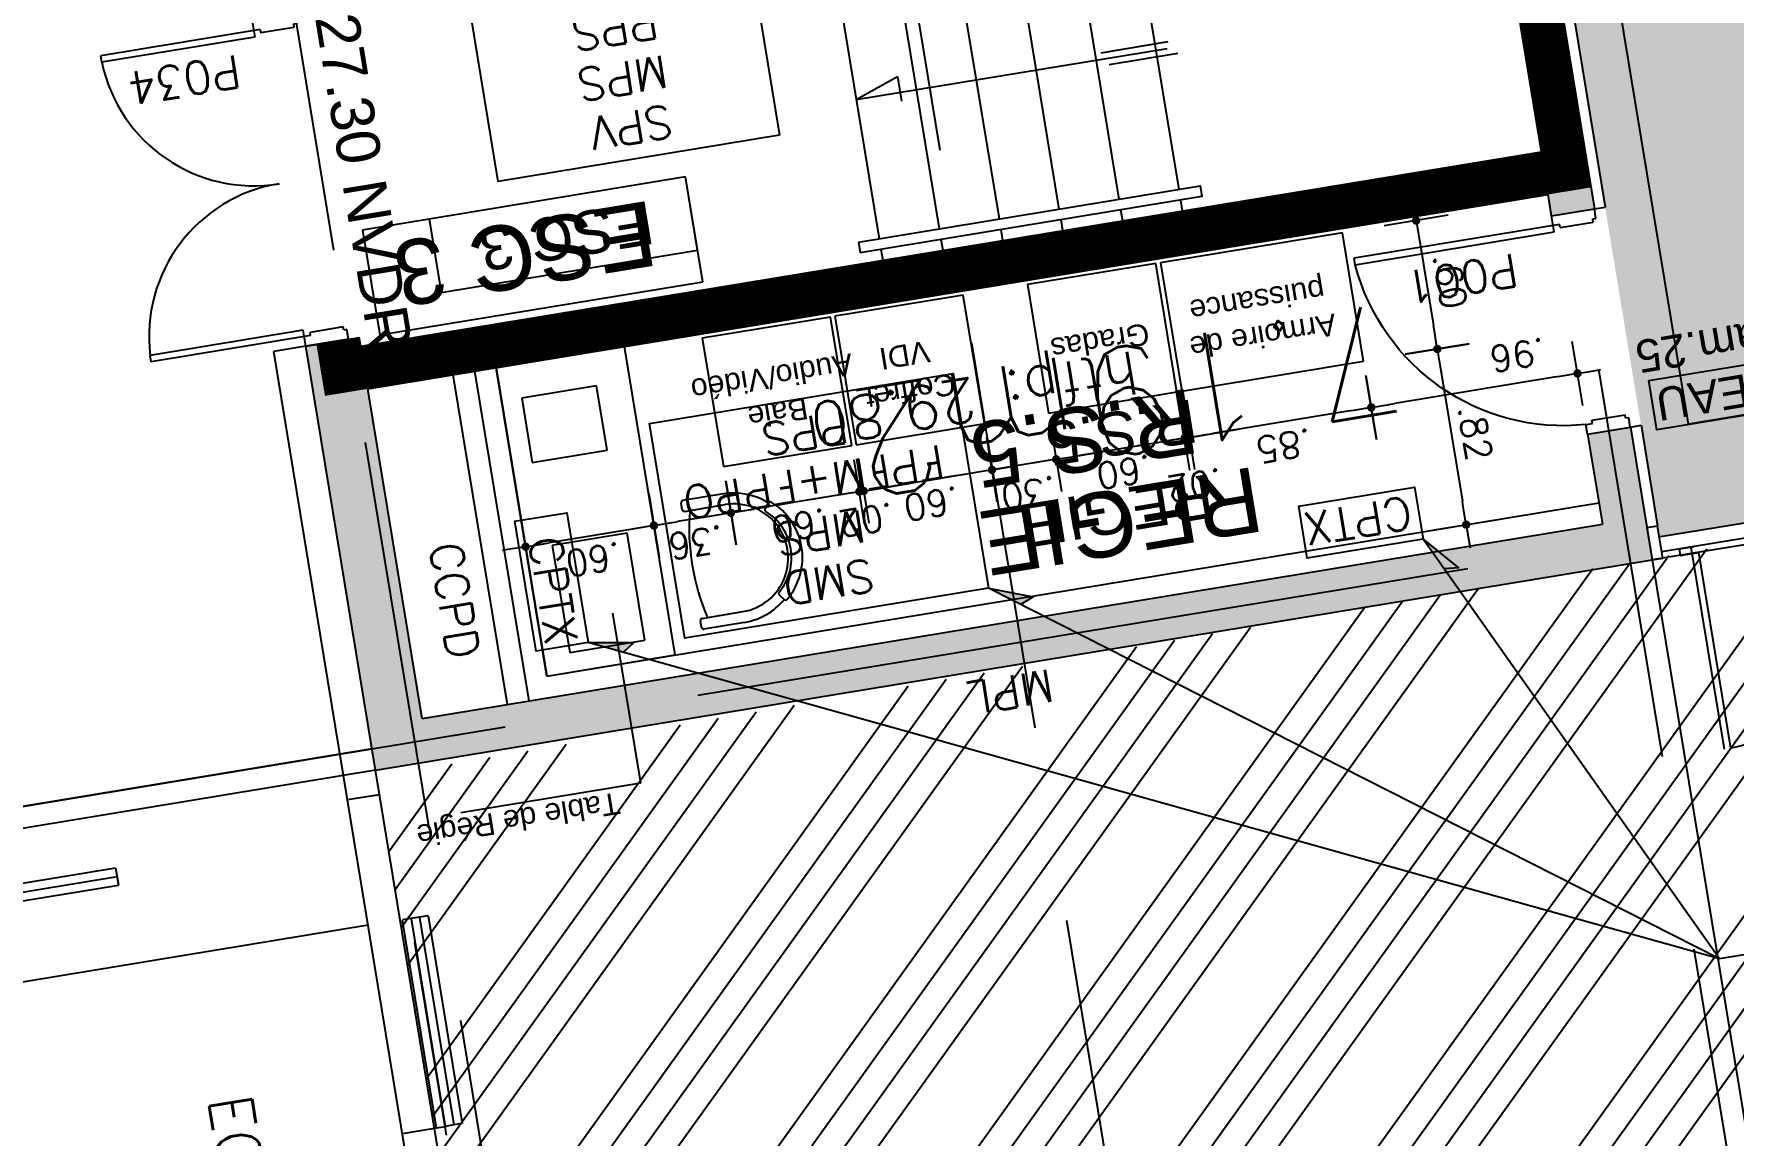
# Model space of a CAD drawing. Header units: millimetres. Extents: x 33240 to 33395, y 51607 to 51720.
# Drawn here: x 33273.2 to 33281.03, y 51666.98 to 51672.06 of the extents above; entities that cross this region are included whole.
import ezdxf
from ezdxf.enums import TextEntityAlignment as Align

# ---------------------------------------------------------------- set-up
doc = ezdxf.new("R2010")
doc.units = ezdxf.units.MM
doc.header["$LTSCALE"] = 0.3
doc.header["$MEASUREMENT"] = 0
doc.header["$PDMODE"] = 34
doc.header["$PDSIZE"] = 0.3
for name, pattern in [('ACAD_ISO02W100', [15, 12, -3]), ('ACAD_ISO04W100', [30, 24, -3, 0, -3]), ('ACAD_ISO08W100', [36, 24, -3, 6, -3])]:
    doc.linetypes.add(name, pattern=pattern)
doc.layers.get('0').update_dxf_attribs({"linetype": 'CONTINUOUS'})
doc.layers.get('DEFPOINTS').update_dxf_attribs({"linetype": 'CONTINUOUS'})
for name, color, linetype in [('00-TRAMES-BAT', 7, 'ACAD_ISO08W100'), ('01-TREMIE-ESCAL-ASC', 4, 'CONTINUOUS'), ('02-MURS-PORTEUR', 1, 'CONTINUOUS'), ('04-CLOISONS', 2, 'CONTINUOUS'), ('05-MEN-EXT', 142, 'CONTINUOUS'), ('05-MEN-EXT-NUM', 3, 'CONTINUOUS'), ('05-MEN-INT', 4, 'CONTINUOUS'), ('05-MEN-INT-NUM', 62, 'CONTINUOUS'), ('07-REVT-SOL', 8, 'CONTINUOUS'), ('08-EQUI-MEUBLE-PROJ-01', 11, 'CONTINUOUS'), ('09-COT-EXT', 4, 'CONTINUOUS'), ('09-COT-MEUBLE-01', 4, 'CONTINUOUS'), ('10-ANN-ALTITUDE', 152, 'CONTINUOUS'), ('10-ANN-HSP', 192, 'CONTINUOUS'), ('10-ANN-NOMENCLATURE', 3, 'CONTINUOUS'), ('10-ANN-NOMPIECE', 3, 'CONTINUOUS'), ('10-ANN-NOMPIECE-CODE', 171, 'CONTINUOUS'), ('10-ANN-SURF', 62, 'CONTINUOUS'), ('10-ANN-TEXTE', 3, 'CONTINUOUS'), ('10-ANN-TEXTE-MEUBLE', 3, 'CONTINUOUS'), ('11-RES-ELECTRICITE', 71, 'CONTINUOUS'), ('11-RES-ISOL-FEU', 2, 'CONTINUOUS'), ('14-HACH-MURS', 253, 'CONTINUOUS'), ('15-PLAF-TECHN-TEMPORAIRE', 113, 'CONTINUOUS')]:
    doc.layers.add(name, color=color, linetype=linetype)
doc.styles.add('ANN', font='romans.shx')
doc.styles.add('COT', font='romans.shx')
doc.styles.add('HSP', font='romans.shx')
doc.styles.add('NDP', font='ARIAL.TTF')
doc.styles.add('NIV', font='ARIAL.TTF', dxfattribs={"height": 0.2})
doc.styles.add('ROMANS', font='romans.shx', dxfattribs={"height": 0.2})
doc.styles.get("Standard").update_dxf_attribs({"font": 'TXT.SHX'})
doc.styles.add('SURF', font='romans.shx', dxfattribs={"height": 0.5})
doc.dimstyles.new('COT-MEUBLE-50eme', dxfattribs={"dimtxt": 0.12, "dimasz": 0.11, "dimexe": 0, "dimexo": 0, "dimgap": 0.05, "dimtad": 1, "dimzin": 4, "dimdsep": 46, "dimtxsty": 'COT', "dimblk1": 'COTBLOC', "dimblk2": 'COTBLOC', "dimsah": 1, "dimcen": -0.1, "dimse1": 1, "dimse2": 1, "dimadec": 0, "dimazin": 0, "dimtfac": 1, "dimtmove": 2, "dimatfit": 3, "dimldrblk": 'COTBLOC', "dimfxl": 1, "dimtolj": 1, "dimarcsym": 0})
doc.dimstyles.new('COTEXT', dxfattribs={"dimtxt": 0.15, "dimasz": 0.11, "dimexe": 0, "dimexo": 0, "dimgap": 0.05, "dimtad": 1, "dimdec": 3, "dimdsep": 46, "dimtxsty": 'COT', "dimblk1": 'COTBLOC', "dimblk2": 'COTBLOC', "dimsah": 1, "dimcen": -0.1, "dimse1": 1, "dimse2": 1, "dimadec": 0, "dimazin": 0, "dimtfac": 1, "dimtdec": 3, "dimtmove": 2, "dimatfit": 3, "dimldrblk": 'COTBLOC', "dimfxl": 1, "dimtolj": 1, "dimarcsym": 0})

# ---------------------------------------------------------------- blocks, each defined once
blk = doc.blocks.new('COTBLOC')
for p, q in [((0, -1.3608), (0, 1.3608)), ((-0.76, 0), (-0.99, 0)), ((0, 0), (-0.76, 0)), ((0, 0), (0.76, 0)), ((0.76, 0), (0.99, 0))]:
    blk.add_line(p, q)
at = {"const_width": 0.15}
blk.add_lwpolyline([(-0.1, 0, 1), (0.1, 0, 1)], format="xyb", close=True, dxfattribs=at)
blk = doc.blocks.new('*D57')
at = {"layer": '09-COT-EXT', "color": 0, "lineweight": -2}
blk.add_line((33269.5844, 51673.2148), (33272.002, 51658.5325), dxfattribs=at)
at = {"layer": 'DEFPOINTS', "color": 0}
for p in [(33273.9874, 51674.0513), (33276.4408, 51659.1519), (33272.0199, 51658.4239)]:
    blk.add_point(p, dxfattribs=at)
at = {"layer": '09-COT-EXT', "color": 0, "lineweight": -2, "xscale": 0.11, "yscale": 0.11, "zscale": 0.11}
for p, rotation in [((33269.5665, 51673.3233), 99.35059234257548), ((33272.0199, 51658.4239), 279.3505923425755)]:
    blk.add_blockref('COTBLOC', p, dxfattribs=dict(at, rotation=rotation))
at = {"layer": '09-COT-EXT', "color": 0, "insert": (33270.9166, 51665.8939), "char_height": 0.15, "attachment_point": 5, "rotation": 279.35059, "style": 'COT'}
blk.add_mtext('\\A1;15.1', dxfattribs=at)
blk = doc.blocks.new('MVP14')
for p, q in [((0.045, 0.715), (0.075, 0.715)), ((0.045, -0.03), (0.045, 0.715)), ((0.075, 0), (0.075, 0.715)), ((1.445, 0.715), (1.475, 0.715)), ((1.445, 0), (1.445, 0.715)), ((1.475, -0.03), (1.475, 0.715)), ((0, -0.2), (0, 0)), ((0, 0), (0.075, 0)), ((1.52, 0), (1.445, 0)), ((1.52, -0.2), (1.52, 0)), ((0.045, -0.03), (0.06, -0.03)), ((0.06, -0.185), (0.06, -0.03)), ((1.475, -0.03), (1.46, -0.03)), ((1.46, -0.185), (1.46, -0.03)), ((0, -0.2), (0.045, -0.2)), ((0.045, -0.2), (0.045, -0.185)), ((0.045, -0.185), (0.06, -0.185)), ((1.475, -0.185), (1.46, -0.185)), ((1.475, -0.2), (1.475, -0.185)), ((1.52, -0.2), (1.475, -0.2))]:
    blk.add_line(p, q)
for centre, start, end in [((0.045, 0.0006), 359.94954, 87.5953), ((1.475, 0.0006), 92.4047, 180.05046)]:
    blk.add_arc(centre, 0.715, start, end)
blk = doc.blocks.new('MVP9')
for p, q in [((0.075, 0.93), (0.045, 0.93)), ((0.045, -0.03), (0.045, 0.93)), ((0.075, 0.93), (0.075, 0)), ((0.075, 0), (0, 0)), ((0, 0), (0, -0.2)), ((0.975, 0), (0.975, -0.03)), ((1.02, 0), (0.975, 0)), ((0.06, -0.03), (0.045, -0.03)), ((0.06, -0.03), (0.06, -0.185)), ((0.975, -0.03), (0.96, -0.03)), ((0.96, -0.03), (0.96, -0.185)), ((1.02, 0), (1.02, -0.2)), ((0.045, -0.2), (0, -0.2)), ((0.06, -0.185), (0.045, -0.185)), ((0.045, -0.185), (0.045, -0.2)), ((0.975, -0.185), (0.96, -0.185)), ((0.975, -0.185), (0.975, -0.2)), ((1.02, -0.2), (0.975, -0.2))]:
    blk.add_line(p, q)
for centre, radius, start, end in [((-0.0149, -0.0575), 0.9916, 3.32371, 84.79791), ((0.175, 0), 0.83, 0, 0)]:
    blk.add_arc(centre, radius, start, end)
blk = doc.blocks.new('SMP2')
blk.add_lwpolyline([(-1.315, 0), (0, 0), (0, -0.77), (-1.315, -0.77)], close=True)
at = {"style": 'ROMANS'}
for tag, p in [('SOLS', (-0.6457, -0.1475)), ('PAROIS', (-0.6429, -0.3769)), ('FAUX-PLAFONDS', (-0.6457, -0.6095))]:
    blk.add_attdef(tag, text='', height=0.15, dxfattribs=at).set_placement(p, align=Align.MIDDLE)
blk = doc.blocks.new('SMP3')
blk.add_lwpolyline([(-1.3671, 0), (0.0521, 0), (0.0521, -1.0026), (-1.3671, -1.0026)], close=True)
at = {"style": 'ROMANS'}
for tag, p in [('SOLS', (-0.6457, -0.1475)), ('PAROIS', (-0.6429, -0.3769)), ('FAUX-PLAFONDS', (-0.6513, -0.6128)), ('FAUX-PLAFONDS', (-0.6485, -0.8422))]:
    blk.add_attdef(tag, text='', height=0.15, dxfattribs=at).set_placement(p, align=Align.MIDDLE)
blk = doc.blocks.new('*D200')
at = {"layer": '09-COT-MEUBLE-01', "color": 0, "lineweight": -2, "ltscale": 10}
blk.add_line((33280.2073, 51670.478), (33279.4731, 51670.3571), dxfattribs=at)
at = {"layer": 'DEFPOINTS', "color": 0, "ltscale": 10}
for p in [(33280.18, 51671.3211), (33279.2286, 51671.1645), (33279.3645, 51670.3392)]:
    blk.add_point(p, dxfattribs=at)
at = {"layer": '09-COT-MEUBLE-01', "color": 0, "lineweight": -2, "ltscale": 10, "xscale": 0.11, "yscale": 0.11, "zscale": 0.11}
for p, rotation in [((33280.3159, 51670.4958), 9.3505736683666), ((33279.3645, 51670.3392), 189.3505736683666)]:
    blk.add_blockref('COTBLOC', p, dxfattribs=dict(at, rotation=rotation))
at = {"layer": '09-COT-MEUBLE-01', "color": 0, "ltscale": 10, "insert": (33280.0403, 51670.5795), "char_height": 0.12, "attachment_point": 5, "rotation": 189.35057, "style": 'COT'}
blk.add_mtext('\\A1;.96', dxfattribs=at)
blk = doc.blocks.new('*D201')
at = {"layer": '09-COT-MEUBLE-01', "color": 0, "lineweight": -2, "ltscale": 10}
blk.add_line((33279.256, 51670.3213), (33278.6344, 51670.219), dxfattribs=at)
at = {"layer": 'DEFPOINTS', "color": 0, "ltscale": 10}
for p in [(33279.2286, 51671.1645), (33278.4907, 51670.4146), (33278.5258, 51670.2011)]:
    blk.add_point(p, dxfattribs=at)
at = {"layer": '09-COT-MEUBLE-01', "color": 0, "lineweight": -2, "ltscale": 10, "xscale": 0.11, "yscale": 0.11, "zscale": 0.11}
for p, rotation in [((33279.3645, 51670.3392), 9.3505736683666), ((33278.5258, 51670.2011), 189.3505736683666)]:
    blk.add_blockref('COTBLOC', p, dxfattribs=dict(at, rotation=rotation))
at = {"layer": '09-COT-MEUBLE-01', "color": 0, "ltscale": 10, "insert": (33278.9631, 51670.1616), "char_height": 0.12, "attachment_point": 5, "rotation": 189.35057, "style": 'COT'}
blk.add_mtext('\\A1;.85', dxfattribs=at)
blk = doc.blocks.new('*D202')
at = {"layer": '09-COT-MEUBLE-01', "color": 0, "lineweight": -2, "ltscale": 10}
for p, q in [((33278.6344, 51670.219), (33278.7429, 51670.2368)), ((33278.395, 51670.1795), (33278.2865, 51670.1617)), ((33278.5258, 51670.2011), (33278.5036, 51670.1974))]:
    blk.add_line(p, q, dxfattribs=at)
at = {"layer": 'DEFPOINTS', "color": 0, "ltscale": 10}
for p in [(33278.4684, 51670.4109), (33278.4907, 51670.4146), (33278.5036, 51670.1974)]:
    blk.add_point(p, dxfattribs=at)
at = {"layer": '09-COT-MEUBLE-01', "color": 0, "lineweight": -2, "ltscale": 10, "xscale": 0.11, "yscale": 0.11, "zscale": 0.11}
for p, rotation in [((33278.5036, 51670.1974), 9.3505736683666), ((33278.5258, 51670.2011), 189.3505736683666)]:
    blk.add_blockref('COTBLOC', p, dxfattribs=dict(at, rotation=rotation))
at = {"layer": '09-COT-MEUBLE-01', "color": 0, "ltscale": 10, "insert": (33278.551, 51669.9788), "char_height": 0.12, "attachment_point": 5, "rotation": 189.35057, "style": 'COT'}
blk.add_mtext('\\A1;.02', dxfattribs=at)
blk = doc.blocks.new('*D203')
at = {"layer": '09-COT-MEUBLE-01', "color": 0, "lineweight": -2, "ltscale": 10}
blk.add_line((33278.395, 51670.1795), (33278.0201, 51670.1178), dxfattribs=at)
at = {"layer": 'DEFPOINTS', "color": 0, "ltscale": 10}
for p in [(33278.4684, 51670.4109), (33277.8764, 51670.3134), (33277.9116, 51670.0999)]:
    blk.add_point(p, dxfattribs=at)
at = {"layer": '09-COT-MEUBLE-01', "color": 0, "lineweight": -2, "ltscale": 10, "xscale": 0.11, "yscale": 0.11, "zscale": 0.11}
for p, rotation in [((33278.5036, 51670.1974), 9.3505736683666), ((33277.9116, 51670.0999), 189.3505736683666)]:
    blk.add_blockref('COTBLOC', p, dxfattribs=dict(at, rotation=rotation))
at = {"layer": '09-COT-MEUBLE-01', "color": 0, "ltscale": 10, "insert": (33278.2254, 51670.0401), "char_height": 0.12, "attachment_point": 5, "rotation": 189.35057, "style": 'COT'}
blk.add_mtext('\\A1;.60', dxfattribs=at)
blk = doc.blocks.new('*D204')
at = {"layer": '09-COT-MEUBLE-01', "color": 0, "lineweight": -2, "ltscale": 10}
for p, q in [((33278.0201, 51670.1178), (33278.1286, 51670.1357)), ((33277.9116, 51670.0999), (33277.6155, 51670.0512)), ((33277.507, 51670.0333), (33277.3985, 51670.0155))]:
    blk.add_line(p, q, dxfattribs=at)
at = {"layer": 'DEFPOINTS', "color": 0, "ltscale": 10}
for p in [(33277.8764, 51670.3134), (33277.5804, 51670.2647), (33277.6155, 51670.0512)]:
    blk.add_point(p, dxfattribs=at)
at = {"layer": '09-COT-MEUBLE-01', "color": 0, "lineweight": -2, "ltscale": 10, "xscale": 0.11, "yscale": 0.11, "zscale": 0.11}
for p, rotation in [((33277.6155, 51670.0512), 9.3505736683666), ((33277.9116, 51670.0999), 189.3505736683666)]:
    blk.add_blockref('COTBLOC', p, dxfattribs=dict(at, rotation=rotation))
at = {"layer": '09-COT-MEUBLE-01', "color": 0, "ltscale": 10, "insert": (33277.7855, 51669.9424), "char_height": 0.12, "attachment_point": 5, "rotation": 189.35057, "style": 'COT'}
blk.add_mtext('\\A1;.30', dxfattribs=at)
blk = doc.blocks.new('*D205')
at = {"layer": '09-COT-MEUBLE-01', "color": 0, "lineweight": -2, "ltscale": 10}
blk.add_line((33277.507, 51670.0333), (33277.1321, 51669.9716), dxfattribs=at)
at = {"layer": 'DEFPOINTS', "color": 0, "ltscale": 10}
for p in [(33277.5804, 51670.2647), (33276.9884, 51670.1672), (33277.0235, 51669.9537)]:
    blk.add_point(p, dxfattribs=at)
at = {"layer": '09-COT-MEUBLE-01', "color": 0, "lineweight": -2, "ltscale": 10, "xscale": 0.11, "yscale": 0.11, "zscale": 0.11}
for p, rotation in [((33277.6155, 51670.0512), 9.3505736683666), ((33277.0235, 51669.9537), 189.3505736683666)]:
    blk.add_blockref('COTBLOC', p, dxfattribs=dict(at, rotation=rotation))
at = {"layer": '09-COT-MEUBLE-01', "color": 0, "ltscale": 10, "insert": (33277.3374, 51669.8939), "char_height": 0.12, "attachment_point": 5, "rotation": 189.35057, "style": 'COT'}
blk.add_mtext('\\A1;.60', dxfattribs=at)
blk = doc.blocks.new('*D206')
at = {"layer": '09-COT-MEUBLE-01', "color": 0, "lineweight": -2, "ltscale": 10}
for p, q in [((33277.1321, 51669.9716), (33277.2406, 51669.9895)), ((33276.8952, 51669.9326), (33276.7867, 51669.9147)), ((33277.0235, 51669.9537), (33277.0038, 51669.9505))]:
    blk.add_line(p, q, dxfattribs=at)
at = {"layer": 'DEFPOINTS', "color": 0, "ltscale": 10}
for p in [(33276.9686, 51670.164), (33276.9884, 51670.1672), (33277.0038, 51669.9505)]:
    blk.add_point(p, dxfattribs=at)
at = {"layer": '09-COT-MEUBLE-01', "color": 0, "lineweight": -2, "ltscale": 10, "xscale": 0.11, "yscale": 0.11, "zscale": 0.11}
for p, rotation in [((33277.0038, 51669.9505), 9.3505736683666), ((33277.0235, 51669.9537), 189.3505736683666)]:
    blk.add_blockref('COTBLOC', p, dxfattribs=dict(at, rotation=rotation))
at = {"layer": '09-COT-MEUBLE-01', "color": 0, "ltscale": 10, "insert": (33277.0356, 51669.8189), "char_height": 0.12, "attachment_point": 5, "rotation": 189.35057, "style": 'COT'}
blk.add_mtext('\\A1;.02', dxfattribs=at)
blk = doc.blocks.new('*D207')
at = {"layer": '09-COT-MEUBLE-01', "color": 0, "lineweight": -2, "ltscale": 10}
blk.add_line((33276.8952, 51669.9326), (33276.5203, 51669.8708), dxfattribs=at)
at = {"layer": 'DEFPOINTS', "color": 0, "ltscale": 10}
for p in [(33276.9686, 51670.164), (33276.3766, 51670.0665), (33276.4118, 51669.853)]:
    blk.add_point(p, dxfattribs=at)
at = {"layer": '09-COT-MEUBLE-01', "color": 0, "lineweight": -2, "ltscale": 10, "xscale": 0.11, "yscale": 0.11, "zscale": 0.11}
for p, rotation in [((33277.0038, 51669.9505), 9.3505736683666), ((33276.4118, 51669.853), 189.3505736683666)]:
    blk.add_blockref('COTBLOC', p, dxfattribs=dict(at, rotation=rotation))
at = {"layer": '09-COT-MEUBLE-01', "color": 0, "ltscale": 10, "insert": (33276.7256, 51669.7932), "char_height": 0.12, "attachment_point": 5, "rotation": 189.35057, "style": 'COT'}
blk.add_mtext('\\A1;.60', dxfattribs=at)
blk = doc.blocks.new('*D208')
at = {"layer": '09-COT-MEUBLE-01', "color": 0, "lineweight": -2, "ltscale": 10}
blk.add_line((33276.3032, 51669.8351), (33276.1651, 51669.8124), dxfattribs=at)
at = {"layer": 'DEFPOINTS', "color": 0, "ltscale": 10}
for p in [(33275.9206, 51670.6198), (33276.3766, 51670.0665), (33276.0565, 51669.7945)]:
    blk.add_point(p, dxfattribs=at)
at = {"layer": '09-COT-MEUBLE-01', "color": 0, "lineweight": -2, "ltscale": 10, "xscale": 0.11, "yscale": 0.11, "zscale": 0.11}
for p, rotation in [((33276.4118, 51669.853), 9.3505736683666), ((33276.0565, 51669.7945), 189.3505736683666)]:
    blk.add_blockref('COTBLOC', p, dxfattribs=dict(at, rotation=rotation))
at = {"layer": '09-COT-MEUBLE-01', "color": 0, "ltscale": 10, "insert": (33276.252, 51669.7152), "char_height": 0.12, "attachment_point": 5, "rotation": 189.35057, "style": 'COT'}
blk.add_mtext('\\A1;.36', dxfattribs=at)
blk = doc.blocks.new('*D209')
at = {"layer": '09-COT-MEUBLE-01', "color": 0, "lineweight": -2, "ltscale": 10}
blk.add_line((33275.948, 51669.7766), (33275.573, 51669.7149), dxfattribs=at)
at = {"layer": 'DEFPOINTS', "color": 0, "ltscale": 10}
for p in [(33275.9206, 51670.6198), (33275.3286, 51670.5223), (33275.4645, 51669.697)]:
    blk.add_point(p, dxfattribs=at)
at = {"layer": '09-COT-MEUBLE-01', "color": 0, "lineweight": -2, "ltscale": 10, "xscale": 0.11, "yscale": 0.11, "zscale": 0.11}
for p, rotation in [((33276.0565, 51669.7945), 9.3505736683666), ((33275.4645, 51669.697), 189.3505736683666)]:
    blk.add_blockref('COTBLOC', p, dxfattribs=dict(at, rotation=rotation))
at = {"layer": '09-COT-MEUBLE-01', "color": 0, "ltscale": 10, "insert": (33275.7784, 51669.6372), "char_height": 0.12, "attachment_point": 5, "rotation": 189.35057, "style": 'COT'}
blk.add_mtext('\\A1;.60', dxfattribs=at)
blk = doc.blocks.new('*D210')
at = {"layer": '09-COT-MEUBLE-01', "color": 0, "lineweight": -2, "ltscale": 10}
blk.add_line((33279.5894, 51671.0921), (33279.6512, 51670.7172), dxfattribs=at)
at = {"layer": 'DEFPOINTS', "color": 0, "ltscale": 10}
for p in [(33279.2319, 51671.1447), (33279.669, 51670.6086), (33279.3294, 51670.5527)]:
    blk.add_point(p, dxfattribs=at)
at = {"layer": '09-COT-MEUBLE-01', "color": 0, "lineweight": -2, "ltscale": 10, "xscale": 0.11, "yscale": 0.11, "zscale": 0.11}
for p, rotation in [((33279.5716, 51671.2007), 99.3505736683666), ((33279.669, 51670.6086), 279.3505736683666)]:
    blk.add_blockref('COTBLOC', p, dxfattribs=dict(at, rotation=rotation))
at = {"layer": '09-COT-MEUBLE-01', "color": 0, "ltscale": 10, "insert": (33279.7288, 51670.9225), "char_height": 0.12, "attachment_point": 5, "rotation": 279.35057, "style": 'COT'}
blk.add_mtext('\\A1;.60', dxfattribs=at)
blk = doc.blocks.new('*D211')
at = {"layer": '09-COT-MEUBLE-01', "color": 0, "lineweight": -2, "ltscale": 10}
blk.add_line((33279.6869, 51670.5001), (33279.7846, 51669.907), dxfattribs=at)
at = {"layer": 'DEFPOINTS', "color": 0, "ltscale": 10}
for p in [(33279.8167, 51670.6329), (33279.9501, 51669.8228), (33279.8024, 51669.7985)]:
    blk.add_point(p, dxfattribs=at)
at = {"layer": '09-COT-MEUBLE-01', "color": 0, "lineweight": -2, "ltscale": 10, "xscale": 0.11, "yscale": 0.11, "zscale": 0.11}
for p, rotation in [((33279.669, 51670.6086), 99.3505736683666), ((33279.8024, 51669.7985), 279.3505736683666)]:
    blk.add_blockref('COTBLOC', p, dxfattribs=dict(at, rotation=rotation))
at = {"layer": '09-COT-MEUBLE-01', "color": 0, "ltscale": 10, "insert": (33279.8443, 51670.2214), "char_height": 0.12, "attachment_point": 5, "rotation": 279.35057, "style": 'COT'}
blk.add_mtext('\\A1;.82', dxfattribs=at)
blk = doc.blocks.new('ChaiseBureau-Des-51x60')
for p, q in [((-22.58, -11.83), (-20.24, -13.72)), ((20.24, -13.72), (22.58, -11.83)), ((-30, -31.57), (-30, -50.57)), ((-25, -50.57), (-25, -31.57)), ((25, -50.57), (25, -31.57)), ((30, -31.57), (30, -50.57)), ((-26, -51.57), (-29, -51.57)), ((29, -51.57), (26, -51.57))]:
    blk.add_line(p, q)
for centre, radius, start, end in [((0, -30), 30, 40.78837, 139.21163), ((0, -31.57), 25, 0, 180), ((0, -30), 25, 41.01649, 138.98351), ((0, -31.57), 30, 138.85489, 180), ((-21.96, -11.06), 1, 139.21163, 231.18774), ((-19.62, -12.94), 1, 231.18774, 318.98351), ((19.62, -12.94), 1, 221.01649, 308.81226), ((21.96, -11.06), 1, 308.81226, 40.78837), ((0, -31.57), 30, 0, 41.14511), ((-29, -50.57), 1, 180, 270), ((-26, -50.57), 1, 270, 360), ((-26, -50.57), 1, 270, 0), ((0, 54.67), 105.81, 256.33359, 283.66641), ((26, -50.57), 1, 180, 270), ((26, -50.57), 1, 180, 270), ((29, -50.57), 1, 270, 0)]:
    blk.add_arc(centre, radius, start, end)
at = {"flags": 1}
for p in [(-6.68, 24.8), (-6.68, 14.8), (-6.68, 4.8)]:
    blk.add_attdef('***', p, '', height=5, dxfattribs=at)

msp = doc.modelspace()

# ---------------------------------------------------------------- hatches: boundary and pattern name
at = {"layer": '07-REVT-SOL'}
h = msp.add_hatch(dxfattribs=at)
h.set_pattern_fill('ANSI34', color=256, style=0)
h.set_pattern_definition([(234.3505737, (57752.873, 108291.1774), (0.609448717, -0.4371181325), []), (234.3505737, (57752.69855, 108291.1487), (0.609448717, -0.4371181325), []), (234.3505737, (57752.5241, 108291.12), (0.609448717, -0.4371181325), []), (234.3505737, (57752.3497, 108291.09124), (0.609448717, -0.4371181325), [])])
h.paths.add_polyline_path([(33309.5314, 51685.8588), (33309.227, 51686.3339), (33308.7901, 51686.9168), (33308.2417, 51687.5322), (33307.7231, 51688.0157), (33307.1703, 51688.4635), (33306.6491, 51688.8373), (33306.1684, 51689.1099), (33305.6057, 51689.375), (33304.8593, 51689.5906), (33304.3981, 51689.6614), (33304.0875, 51689.6801), (33303.4661, 51689.653), (33302.8229, 51689.5078), (33302.2165, 51689.3237), (33301.8431, 51689.1436), (33301.2325, 51688.7418), (33301.0441, 51688.5546), (33300.8119, 51688.2317), (33300.636, 51687.875), (33300.5145, 51687.359), (33300.505, 51686.6688), (33300.5777, 51685.9763), (33300.7416, 51685.2753), (33300.9406, 51684.7213), (33301.0157, 51684.5876), (33307.3638, 51673.1728), (33307.5551, 51673.4027), (33307.8762, 51673.8025), (33308.1163, 51674.1181), (33308.411, 51674.5325), (33308.7556, 51675.0512), (33309.048, 51675.5283), (33309.3762, 51676.1097), (33309.5889, 51676.5207), (33309.7607, 51676.8698), (33310.0204, 51677.4522), (33310.2137, 51677.9361), (33310.3288, 51678.2748), (33310.4454, 51678.6692), (33310.6648, 51679.6374), (33310.76, 51680.4082), (33310.7988, 51681.1264), (33310.7886, 51681.6572), (33311.6353, 51681.6308), (33311.6077, 51680.7216), (33311.5149, 51679.9648), (33311.413, 51679.3793), (33311.2805, 51678.8426), (33311.0938, 51678.2397), (33310.6536, 51677.1452), (33310.0752, 51675.9925), (33309.4154, 51674.8904), (33308.8726, 51674.099), (33308.2849, 51673.3459), (33307.8733, 51672.8629), (33307.228, 51672.1682), (33306.3132, 51671.3076), (33305.9865, 51671.0325), (33305.8529, 51670.9201), (33304.975, 51670.2548), (33303.8087, 51669.4948), (33303.0073, 51669.0533), (33301.8018, 51668.4879), (33300.9566, 51668.032), (33299.3651, 51667.685), (33298.3344, 51667.4599), (33297.6468, 51667.3707), (33296.7824, 51667.2899), (33295.9203, 51667.253), (33295.2266, 51667.2152), (33294.1119, 51667.2875), (33293.3748, 51667.4449), (33292.5369, 51667.5422), (33291.7914, 51667.7628), (33290.9562, 51668.1367), (33290.4698, 51668.2741), (33289.8201, 51668.6138), (33289.1999, 51669.0055), (33288.3839, 51669.5907), (33287.876, 51669.955), (33287.2211, 51670.7667), (33274.7777, 51668.6362), (33276.256, 51659.6586), (33284.2497, 51660.9749), (33284.3561, 51660.329), (33287.1543, 51660.7657), (33287.0441, 51661.435), (33288.3848, 51661.6423), (33288.4866, 51660.9834), (33292.2493, 51661.603), (33292.1421, 51662.2745), (33293.3262, 51662.4694), (33294.2159, 51657.0657), (33297.0273, 51657.8411), (33296.5137, 51662.3558), (33296.1876, 51662.9406), (33297.1941, 51663.1064), (33297.3208, 51662.3368), (33297.3071, 51662.3342), (33297.2354, 51662.0285), (33297.1718, 51661.7039), (33297.1191, 51661.3565), (33297.0807, 51661.0087), (33297.0553, 51660.6759), (33297.0448, 51660.2508), (33297.0546, 51659.9073), (33297.0786, 51659.5031), (33297.126, 51659.0791), (33297.2144, 51658.5421), (33297.1583, 51658.5188), (33297.3195, 51657.5459), (33297.3809, 51657.5561), (33297.3948, 51657.457), (33298.8658, 51657.679), (33298.8462, 51657.7974), (33298.9103, 51657.8079), (33298.7662, 51658.6942), (33298.7288, 51659.1864), (33298.7198, 51659.4049), (33298.7232, 51660.1393), (33298.7457, 51660.5123), (33298.7907, 51660.9605), (33298.8677, 51661.4609), (33298.9907, 51662.0019), (33299.0813, 51662.4183), (33299.1901, 51662.781), (33299.4457, 51663.3946), (33299.6955, 51663.8263), (33299.9745, 51664.1844), (33300.2447, 51664.447), (33300.5617, 51664.6801), (33300.8381, 51664.8192), (33301.2209, 51664.9383), (33301.4693, 51664.9787), (33301.841, 51664.9673), (33302.2061, 51664.8995), (33302.6126, 51664.7536), (33302.9838, 51664.5426), (33303.3445, 51664.2838), (33303.6583, 51663.9764), (33303.8954, 51663.7058), (33304.1617, 51663.3541), (33304.4484, 51662.8985), (33304.7788, 51662.2731), (33305.0523, 51661.5322), (33305.2961, 51660.675), (33305.4695, 51659.9959), (33305.6024, 51659.3706), (33305.6852, 51658.9167), (33307.3767, 51659.1899), (33307.1404, 51660.5973), (33307.0303, 51661.1738), (33306.9413, 51661.6002), (33306.7799, 51662.3125), (33306.6023, 51663.0284), (33306.4522, 51663.5891), (33306.3171, 51663.5669), (33306.1501, 51664.5811), (33310.3148, 51665.2669), (33310.4416, 51664.4972), (33315.177, 51665.277), (33315.0503, 51666.0466), (33321.9737, 51667.1866), (33322.0842, 51666.5156), (33326.0968, 51667.1763), (33325.9863, 51667.8474), (33338.2877, 51669.8729), (33338.4145, 51669.1031), (33337.1627, 51668.8969), (33337.4803, 51666.9678), (33338.0209, 51667.0568), (33338.5748, 51667.148), (33338.8591, 51667.1949), (33339.4721, 51667.2958), (33339.4876, 51667.2022), (33342.9411, 51667.7709), (33342.9248, 51667.8696), (33343.8326, 51668.019), (33343.8488, 51667.9204), (33345.1427, 51668.1334), (33344.8096, 51670.1562), (33343.348, 51669.9155), (33343.2212, 51670.6853), (33356.0482, 51672.7974), (33356.1749, 51672.0277), (33354.958, 51671.8273), (33355.3024, 51669.7355), (33360.6718, 51670.6196), (33360.3274, 51672.7114), (33359.1351, 51672.5151), (33359.0083, 51673.2848), (33361.9356, 51673.7669), (33362.0461, 51673.0958), (33364.4142, 51673.4857), (33364.3037, 51674.1568), (33367.7572, 51674.7255), (33367.8839, 51673.9557), (33371.2387, 51674.5081), (33371.112, 51675.2779), (33374.9437, 51675.9088), (33375.0705, 51675.1391), (33376.6328, 51675.3963), (33376.506, 51676.1661), (33377.325, 51676.3009), (33377.0481, 51677.9827), (33376.9198, 51677.9616), (33376.6273, 51679.7377), (33376.7556, 51679.7588), (33376.4112, 51681.8507), (33376.2829, 51681.8295), (33375.9904, 51683.6056), (33376.1187, 51683.6267), (33375.8418, 51685.3086), (33360.6783, 51682.8117), (33360.8797, 51680.4431), (33357.4663, 51679.6643), (33355.8502, 51679.2955), (33350.3855, 51678.0486), (33349.3674, 51677.9353), (33349.2809, 51678.7127), (33350.1901, 51678.8161), (33350.4466, 51678.8746), (33350.1324, 51680.7824), (33345.8713, 51680.0807), (33346.1535, 51678.3669), (33347.7703, 51678.5446), (33347.8568, 51677.7672), (33337.862, 51676.655), (33331.4691, 51682.1156), (33331.436, 51682.1102), (33331.3791, 51682.4555), (33331.426, 51682.4633), (33332.4803, 51685.4342), (33333.3075, 51685.2862), (33334.1791, 51687.6816), (33333.3953, 51687.9546), (33334.4746, 51690.9071), (33334.675, 51691.1303), (33338.2027, 51692.6579), (33338.2118, 51692.6161), (33338.5092, 51692.2989), (33338.6344, 51692.0226), (33341.707, 51693.0697), (33341.5019, 51693.412), (33341.3795, 51693.7866), (33344.946, 51694.7179), (33345.2392, 51694.7817), (33348.5761, 51695.3735), (33348.8741, 51695.4084), (33348.9099, 51694.6324), (33348.9146, 51694.6048), (33352.1472, 51694.9081), (33352.1459, 51695.2202), (33352.2417, 51695.6865), (33356.3412, 51695.7195), (33356.4073, 51695.575), (33357.7275, 51698.1124), (33357.1877, 51701.3904), (33320.2349, 51695.2976), (33319.7443, 51698.296), (33309.9064, 51696.6761), (33310.4, 51693.6782), (33300.57, 51692.0596), (33300.7406, 51691.0235), (33301.5358, 51691.0422), (33302.2561, 51690.9986), (33302.8984, 51690.9343), (33303.2847, 51690.8855), (33303.8837, 51690.7723), (33304.4095, 51690.6586), (33304.8482, 51690.5355), (33305.6756, 51690.2459), (33306.363, 51689.935), (33307.0247, 51689.5803), (33307.6503, 51689.1728), (33308.244, 51688.725), (33308.7944, 51688.2296), (33309.3073, 51687.6984), (33309.7704, 51687.1258), (33310.4433, 51686.1015), (33309.6647, 51685.6359)])
h = msp.add_hatch(dxfattribs=at)
h.set_pattern_fill('CROSS', color=30, style=0)
h.set_pattern_definition([(189.35057367, (57785.36794, 108093.83487), (-0.2060594638, -0.2872968802), [0.125, -0.375]), (279.35057367, (57785.29612, 108093.88639), (0.2872968802, -0.2060594638), [0.125, -0.375])])
edge = h.paths.add_edge_path()
edge.add_line((33283.3783, 51687.0822), (33282.6443, 51691.5402))
edge.add_line((33282.6443, 51691.5402), (33270.1624, 51689.4848))
edge.add_line((33270.1624, 51689.4848), (33272.7213, 51673.9442))
edge.add_line((33272.7213, 51673.9442), (33273.8232, 51674.1256))
edge.add_line((33273.8232, 51674.1256), (33273.4532, 51676.3726))
edge.add_line((33273.4532, 51676.3726), (33279.4392, 51677.3582))
edge.add_line((33279.4392, 51677.3582), (33280.4429, 51671.2631))
edge.add_line((33280.4429, 51671.2631), (33280.6933, 51669.7425))
edge.add_line((33280.6933, 51669.7425), (33287.1828, 51670.8111))
edge.add_arc((33295.4983, 51677.4321), 10.6295, 146.69633, 218.5278, ccw=False)
edge.add_line((33286.6145, 51683.2685), (33287.3226, 51684.3289))
edge.add_line((33287.3226, 51684.3289), (33288.3032, 51685.5277))
edge.add_line((33288.3032, 51685.5277), (33286.1987, 51687.5466))
edge.add_line((33286.1987, 51687.5466), (33283.3783, 51687.0822))
at = {"layer": '10-ANN-TEXTE'}
for points in [[(33279.6034, 51669.732), (33279.7005, 51669.5946), (33279.7673, 51669.5998)], [(33277.5987, 51669.5059), (33277.7488, 51669.4298), (33277.8054, 51669.4657)], [(33275.7528, 51669.2546), (33275.9148, 51669.2094), (33275.9633, 51669.2555)]]:
    msp.add_hatch(color=256, dxfattribs=at).paths.add_polyline_path(points)
at = {"layer": '14-HACH-MURS', "ltscale": 10}
h = msp.add_hatch(color=256, dxfattribs=at)
h.paths.add_polyline_path([(33274.7565, 51668.7649), (33280.6439, 51669.7344), (33280.5593, 51670.2485), (33280.3619, 51670.216), (33280.4303, 51669.8006), (33274.987, 51668.9042), (33274.7366, 51670.4248), (33280.18, 51671.3211), (33280.1962, 51671.2224), (33280.3936, 51671.2549), (33279.4837, 51676.7805), (33279.2864, 51676.748), (33279.5626, 51675.0706), (33274.1192, 51674.1743), (33274.1127, 51674.2138), (33273.866, 51674.1731), (33273.9115, 51673.8969), (33274.1582, 51673.9375), (33274.1517, 51673.9769), (33279.5951, 51674.8733), (33280.1475, 51671.5184), (33274.7041, 51670.6221), (33274.6976, 51670.6616), (33274.4509, 51670.621)])
h.paths.add_polyline_path([(33274.7728, 51668.6663), (33280.6602, 51669.6357), (33280.6439, 51669.7344), (33274.7565, 51668.7649)])
h.paths.add_polyline_path([(33274.204, 51672.1208), (33274.4506, 51672.1614), (33274.4441, 51672.2009), (33278.2331, 51672.8248), (33278.2006, 51673.0221), (33274.4116, 51672.3982), (33274.165, 51672.3576)], flags=17)
h.paths.add_polyline_path([(33274.165, 51672.3576), (33274.4116, 51672.3982), (33274.4051, 51672.4377), (33274.1585, 51672.3971)], flags=17)

# ---------------------------------------------------------------- linework, layer by layer
at = {"layer": '00-TRAMES-BAT'}
for p, q in [((33285.5336, 51639.4242), (33276.2655, 51695.7092)), ((33282.6404, 51639.5559), (33273.4698, 51695.2488)), ((33279.8447, 51639.0955), (33270.6741, 51694.7885))]:
    msp.add_line(p, q, dxfattribs=at)
at = {"layer": '01-TREMIE-ESCAL-ASC'}
for p, q in [((33279.4392, 51677.3582), (33280.4429, 51671.2631)), ((33278.2494, 51672.7261), (33278.4768, 51671.3447)), ((33277.6968, 51672.6351), (33277.9243, 51671.2537)), ((33277.9731, 51672.6806), (33278.2005, 51671.2992)), ((33277.4205, 51672.5896), (33277.648, 51671.2082)), ((33276.868, 51672.4986), (33277.0954, 51671.1172)), ((33277.1442, 51672.5441), (33277.3717, 51671.1627)), ((33276.9898, 51671.7586), (33277.1801, 51671.8646)), ((33277.1801, 51671.8646), (33277.1988, 51671.7509)), ((33278.2087, 51671.2499), (33278.2168, 51671.2005)), ((33278.4849, 51671.2954), (33278.4931, 51671.246)), ((33280.3936, 51671.2549), (33280.4429, 51671.2631)), ((33277.6561, 51671.1589), (33277.6642, 51671.1095)), ((33277.9324, 51671.2044), (33277.9405, 51671.155)), ((33277, 51671.1015), (33277.0082, 51671.0522)), ((33277.1036, 51671.0679), (33277.1117, 51671.0186)), ((33277.3798, 51671.1134), (33277.388, 51671.0641)), ((33280.5593, 51670.2485), (33280.6086, 51670.2566)), ((33280.6086, 51670.2566), (33280.6851, 51669.7918))]:
    msp.add_line(p, q, dxfattribs=at)
at = {"layer": '01-TREMIE-ESCAL-ASC', "linetype": 'ACAD_ISO04W100'}
for p, q in [((33278.1197, 51671.975), (33278.4286, 51672.0259)), ((33276.9898, 51671.7586), (33278.4227, 51671.9945)), ((33278.1565, 51671.9203), (33278.4727, 51671.9724))]:
    msp.add_line(p, q, dxfattribs=at)
at = {"layer": '01-TREMIE-ESCAL-ASC'}
msp.add_lwpolyline([(33277, 51671.1015), (33278.5755, 51671.3609), (33278.5836, 51671.3116), (33277.0082, 51671.0522)], dxfattribs=at)
at = {"layer": '02-MURS-PORTEUR'}
for p, q in [((33279.4837, 51676.7805), (33280.3936, 51671.2549)), ((33279.5951, 51674.8733), (33280.1475, 51671.5184)), ((33274.7041, 51670.6221), (33280.1475, 51671.5184)), ((33274.7366, 51670.4248), (33280.18, 51671.3211)), ((33280.1962, 51671.2224), (33280.18, 51671.3211)), ((33280.1962, 51671.2224), (33280.3936, 51671.2549)), ((33274.4509, 51670.621), (33274.6976, 51670.6616)), ((33274.7728, 51668.6663), (33274.4509, 51670.621)), ((33274.7041, 51670.6221), (33274.6976, 51670.6616)), ((33274.987, 51668.9042), (33274.7366, 51670.4248)), ((33280.3619, 51670.216), (33280.5593, 51670.2485)), ((33280.3619, 51670.216), (33280.4303, 51669.8006)), ((33280.5593, 51670.2485), (33280.6602, 51669.6357)), ((33274.987, 51668.9042), (33280.4303, 51669.8006)), ((33274.7728, 51668.6663), (33280.6602, 51669.6357))]:
    msp.add_line(p, q, dxfattribs=at)
at = {"layer": '02-MURS-PORTEUR', "color": 8, "linetype": 'ACAD_ISO02W100'}
for p, q in [((33262.9377, 51666.8188), (33287.3226, 51670.8341)), ((33280.6602, 51669.6357), (33282.1434, 51660.6281))]:
    msp.add_line(p, q, dxfattribs=at)
at = {"layer": '02-MURS-PORTEUR', "color": 4, "linetype": 'ACAD_ISO02W100'}
msp.add_line((33274.7385, 51667.9512), (33261.5173, 51665.7742), dxfattribs=at)
at = {"layer": '04-CLOISONS'}
for p, q in [((33275.5627, 51669.1004), (33275.3286, 51670.5223)), ((33275.3817, 51668.9692), (33275.1313, 51670.4898)), ((33275.4803, 51668.9855), (33275.2299, 51670.506)), ((33275.5627, 51669.1004), (33280.4141, 51669.8992))]:
    msp.add_line(p, q, dxfattribs=at)
at = {"layer": '05-MEN-EXT'}
for p, q in [((33274.4509, 51670.621), (33274.3029, 51670.5966)), ((33276.108, 51659.6342), (33274.3029, 51670.5966)), ((33274.7565, 51668.7649), (33261.2886, 51666.5473)), ((33274.7728, 51668.6663), (33261.3049, 51666.4486)), ((33276.256, 51659.6586), (33274.7728, 51668.6663)), ((33274.7914, 51668.5533), (33274.6434, 51668.5289)), ((33273.574, 51668.2155), (33273.587, 51668.1366)), ((33274.8964, 51667.9772), (33274.9753, 51667.9902)), ((33274.9359, 51667.9837), (33275.0148, 51667.9967)), ((33275.0448, 51667.014), (33274.8968, 51666.9897)), ((33275.0445, 51667.0159), (33275.0939, 51667.024)), ((33275.0512, 51666.9758), (33275.0463, 51667.0054)), ((33275.1005, 51666.9839), (33275.0939, 51667.024))]:
    msp.add_line(p, q, dxfattribs=at)
at = {"layer": '05-MEN-EXT', "linetype": 'ACAD_ISO02W100', "ltscale": 0.5}
for p, q in [((33272.6886, 51668.0292), (33273.5805, 51668.176)), ((33272.692, 51668.0703), (33273.574, 51668.2155)), ((33272.6951, 51667.9897), (33273.587, 51668.1366)), ((33275.0544, 51667.0175), (33274.8968, 51667.9747)), ((33274.9363, 51667.9812), (33275.0939, 51667.024)), ((33274.9757, 51667.9877), (33275.1333, 51667.0305)), ((33275.0152, 51667.9942), (33275.1728, 51667.037)), ((33275.0956, 51667.0135), (33274.9543, 51667.8719)), ((33275.1333, 51667.0305), (33275.0939, 51667.024)), ((33275.1728, 51667.037), (33275.1333, 51667.0305))]:
    msp.add_line(p, q, dxfattribs=at)
at = {"layer": '05-MEN-INT'}
for p, q in [((33282.8357, 51669.9939), (33280.6602, 51669.6357)), ((33282.7815, 51670.0154), (33280.7046, 51669.6734)), ((33280.7841, 51669.6865), (33280.8532, 51669.6979)), ((33280.7841, 51669.6865), (33280.789, 51669.6569)), ((33280.789, 51669.6569), (33280.8729, 51669.6707)), ((33280.8384, 51669.6955), (33280.8532, 51669.6979)), ((33280.8384, 51669.6955), (33280.9919, 51668.763)), ((33280.8532, 51669.6979), (33280.8532, 51669.6979)), ((33280.8729, 51669.6707), (33281.0215, 51668.7679))]:
    msp.add_line(p, q, dxfattribs=at)
msp.add_lwpolyline([(33280.6602, 51669.6357), (33280.7095, 51669.6438), (33280.6851, 51669.7918), (33280.6358, 51669.7837)], close=True, dxfattribs=at)
msp.add_arc((33280.8433, 51669.6659), 0.9155, 281.22845, 9.35057, dxfattribs=at)
at = {"layer": '08-EQUI-MEUBLE-PROJ-01'}
for p, q in [((33279.2319, 51671.1447), (33278.3932, 51671.0066)), ((33279.3294, 51670.5527), (33279.2319, 51671.1447)), ((33278.3709, 51671.003), (33277.7789, 51670.9055)), ((33278.4684, 51670.4109), (33278.3709, 51671.003)), ((33278.3932, 51671.0066), (33278.4907, 51670.4146)), ((33277.4829, 51670.8567), (33276.8909, 51670.7592)), ((33277.5804, 51670.2647), (33277.4829, 51670.8567)), ((33277.7789, 51670.9055), (33277.8764, 51670.3134)), ((33276.8711, 51670.756), (33276.2791, 51670.6585)), ((33276.9686, 51670.164), (33276.8711, 51670.756)), ((33276.8909, 51670.7592), (33276.9884, 51670.1672)), ((33276.2791, 51670.6585), (33276.3766, 51670.0665)), ((33278.4907, 51670.4146), (33279.3294, 51670.5527)), ((33277.8764, 51670.3134), (33278.4684, 51670.4109)), ((33276.9884, 51670.1672), (33277.5804, 51670.2647)), ((33276.3766, 51670.0665), (33276.9686, 51670.164))]:
    msp.add_line(p, q, dxfattribs=at)
at = {"layer": '08-EQUI-MEUBLE-PROJ-01', "ltscale": 10}
for p, q in [((33275.9206, 51670.6198), (33275.3286, 51670.5223)), ((33276.1548, 51669.1979), (33275.9206, 51670.6198)), ((33275.3286, 51670.5223), (33275.5627, 51669.1004)), ((33275.7922, 51670.438), (33275.4468, 51670.3812)), ((33275.4468, 51670.3812), (33275.4956, 51670.0851)), ((33275.8409, 51670.142), (33275.7922, 51670.438)), ((33275.4956, 51670.0851), (33275.8409, 51670.142)), ((33275.9333, 51669.7591), (33275.5879, 51669.7022)), ((33276.0145, 51669.2657), (33275.9333, 51669.7591)), ((33275.5879, 51669.7022), (33275.6692, 51669.2088)), ((33275.6692, 51669.2088), (33276.0145, 51669.2657)), ((33275.5627, 51669.1004), (33276.1548, 51669.1979))]:
    msp.add_line(p, q, dxfattribs=at)
at = {"layer": '10-ANN-NOMENCLATURE'}
for p, q in [((33276.2018, 51671.4025), (33274.7123, 51671.1572)), ((33276.2814, 51670.919), (33276.2018, 51671.4025)), ((33274.7123, 51671.1572), (33274.7919, 51670.6737)), ((33274.7919, 51670.6737), (33276.2814, 51670.919))]:
    msp.add_line(p, q, dxfattribs=at)
at = {"layer": '10-ANN-NOMPIECE'}
for p, q in [((33276.2018, 51671.4025), (33275.0202, 51671.208)), ((33276.2575, 51671.0642), (33276.2018, 51671.4025)), ((33275.0202, 51671.208), (33275.0759, 51670.8697)), ((33275.0759, 51670.8697), (33276.2575, 51671.0642))]:
    msp.add_line(p, q, dxfattribs=at)
at = {"layer": '10-ANN-TEXTE'}
for points in [[(33279.6034, 51669.732), (33279.0694, 51669.6441), (33279.0299, 51669.8838), (33279.5639, 51669.9717)], [(33275.7528, 51669.2546), (33275.513, 51669.2151), (33275.4144, 51669.8143), (33275.6541, 51669.8538)]]:
    msp.add_lwpolyline(points, close=True, dxfattribs=at)
for points in [[(33280.9711, 51667.7964), (33279.6034, 51669.732), (33279.7673, 51669.5998), (33279.7005, 51669.5946)], [(33280.9711, 51667.7964), (33277.5987, 51669.5059), (33277.8054, 51669.4657), (33277.7488, 51669.4298)], [(33280.9711, 51667.7964), (33275.7528, 51669.2546), (33275.9633, 51669.2555), (33275.9148, 51669.2094)], [(33284.3887, 51668.3592), (33280.9711, 51667.7964)]]:
    msp.add_lwpolyline(points, dxfattribs=at)
at = {"layer": '10-ANN-TEXTE-MEUBLE'}
for p, q in [((33275.9956, 51668.6079), (33275.8667, 51669.3907)), ((33275.1664, 51668.4714), (33275.9956, 51668.6079))]:
    msp.add_line(p, q, dxfattribs=at)
at = {"layer": '10-ANN-TEXTE-MEUBLE', "ltscale": 0.8}
msp.add_lwpolyline([(33281.89, 51670.4342), (33280.6822, 51670.2353), (33280.6447, 51670.4629), (33281.8525, 51670.6618)], close=True, dxfattribs=at)
at = {"layer": '11-RES-ISOL-FEU', "linetype": 'ACAD_ISO04W100', "const_width": 0.2}
msp.add_lwpolyline([(33274.5989, 51670.6453), (33274.6217, 51670.5072), (33280.2624, 51671.436), (33279.6775, 51674.9882), (33274.0368, 51674.0594), (33274.0595, 51673.9212)], dxfattribs=at)
at = {"layer": '15-PLAF-TECHN-TEMPORAIRE', "color": 8, "linetype": 'ACAD_ISO04W100'}
for p, q in [((33280.8273, 51670.2622), (33279.5275, 51678.1559)), ((33286.0563, 51671.1232), (33280.8273, 51670.2622))]:
    msp.add_line(p, q, dxfattribs=at)

# ---------------------------------------------------------------- block references
at = {"layer": '05-MEN-EXT', "rotation": 99.3505736686924}
msp.add_blockref('MVP14', (33274.4509, 51670.621), dxfattribs=at)
at = {"layer": '05-MEN-INT', "xscale": -1, "rotation": 99.35057437254763}
msp.add_blockref('MVP9', (33280.1962, 51671.2224), dxfattribs=at)
at = {"layer": '08-EQUI-MEUBLE-PROJ-01', "xscale": 0.009999999993108247, "yscale": 0.009999999998770808, "zscale": 0.01, "rotation": 279.3505736757975}
msp.add_blockref('ChaiseBureau-Des-51x60', (33276.7373, 51669.6954), dxfattribs=at)
at = {"layer": '10-ANN-TEXTE', "rotation": 189.350573668281}
msp.add_blockref('SMP2', (33275.3383, 51671.3803), dxfattribs=at).add_auto_attribs({'SOLS': 'SPV', 'PAROIS': 'MPS', 'FAUX-PLAFONDS': 'PPS'})
at = {"layer": '10-ANN-TEXTE'}
ref = msp.add_blockref('SMP3', (33276.2498, 51669.2838), dxfattribs=dict(at, rotation=189.350573668281))
ref.add_attrib('SOLS', 'SMD', dxfattribs={"layer": '0', "height": 0.15, "rotation": 189.35057, "style": 'ROMANS'}).set_placement((33276.8629, 51669.5343), align=Align.MIDDLE)
ref.add_attrib('PAROIS', 'MPS', dxfattribs={"layer": '0', "height": 0.15, "rotation": 189.35057, "style": 'ROMANS'}).set_placement((33276.8229, 51669.7601), align=Align.MIDDLE)
ref.add_attrib('FAUX-PLAFONDS', 'FPFM+FPPO', dxfattribs={"layer": '0', "height": 0.15, "rotation": 189.35057, "style": 'ROMANS'}).set_placement((33276.7928, 51669.9943), align=Align.MIDDLE)
ref.add_attrib('FAUX-PLAFONDS', 'PPS', dxfattribs={"layer": '0', "height": 0.15, "rotation": 189.35057, "style": 'ROMANS'}).set_placement((33276.7528, 51670.2201), align=Align.MIDDLE)

# ---------------------------------------------------------------- texts
at = {"layer": '05-MEN-EXT-NUM', "style": 'ANN'}
msp.add_text('P034', height=0.15, rotation=189.35057, dxfattribs=at).set_placement((33274.1362, 51671.9664))
at = {"layer": '05-MEN-INT-NUM', "style": 'ANN'}
msp.add_text('P001', height=0.15, rotation=189.35057, dxfattribs=at).set_placement((33280.0265, 51671.0494))
at = {"layer": '10-ANN-ALTITUDE', "style": 'NIV'}
msp.add_text('27.30 NVDR', height=0.2, rotation=279.35057, dxfattribs=at).set_placement((33274.493, 51672.1372))
at = {"layer": '10-ANN-HSP', "style": 'HSP'}
msp.add_text('htfp: 29.80', height=0.2, rotation=189.35057, dxfattribs=at).set_placement((33278.2718, 51670.6015))
msp.add_text('htfp: 29.80', height=0.2, rotation=189.35057, dxfattribs=at).set_placement((33278.2718, 51670.6015))
at = {"layer": '10-ANN-NOMENCLATURE', "style": 'NDP'}
msp.add_text('ESC 3', height=0.3, rotation=189.3506, dxfattribs=at).set_placement((33276.0352, 51671.2933))
at = {"layer": '10-ANN-NOMENCLATURE', "color": 171, "style": 'NDP'}
msp.add_text('R.S.5', height=0.3, rotation=189.3506, dxfattribs=at).set_placement((33278.5325, 51670.4291))
at = {"layer": '10-ANN-NOMENCLATURE', "style": 'NDP'}
msp.add_text('REGIE', height=0.3, rotation=189.3506, dxfattribs=at).set_placement((33278.1869, 51669.9614), align=Align.CENTER)
at = {"layer": '10-ANN-NOMPIECE', "style": 'NDP'}
msp.add_text('ESC 3', height=0.2, rotation=189.3506, dxfattribs=at).set_placement((33276.0352, 51671.2933))
msp.add_text('REGIE', height=0.2, rotation=189.3506, dxfattribs=at).set_placement((33278.1869, 51669.9614), align=Align.CENTER)
at = {"layer": '10-ANN-NOMPIECE-CODE', "style": 'NDP'}
msp.add_text('R.S.5', height=0.2, rotation=189.3506, dxfattribs=at).set_placement((33278.5408, 51670.3784))
at = {"layer": '10-ANN-SURF', "style": 'SURF'}
msp.add_text('7.19m2', height=0.5, rotation=189.35057, dxfattribs=at).set_placement((33278.194, 51670.6164), align=Align.CENTER)
at = {"layer": '10-ANN-TEXTE', "style": 'ANN'}
for s, rotation, p in [('CPTX', 189.35057, (33279.537, 51669.9308)), ('CCPD', 279.35057, (33275.0194, 51669.7033)), ('CPTX', 279.35057, (33275.4771, 51669.7308)), ('MPL', 189.35057, (33277.8849, 51669.1336))]:
    msp.add_text(s, height=0.15, rotation=rotation, dxfattribs=at).set_placement(p)
at = {"layer": '10-ANN-TEXTE-MEUBLE', "ltscale": 0.8, "style": 'NDP'}
for s, p in [('Aiguillé 1xdiam.25', (33282.2514, 51670.9232)), ('FOURREAU', (33281.827, 51670.617))]:
    msp.add_text(s, height=0.15, rotation=189.47161, dxfattribs=at).set_placement(p)
at = {"layer": '10-ANN-TEXTE-MEUBLE', "char_height": 0.1, "width": 2.287428, "attachment_point": 5, "rotation": 189.35057, "style": 'NDP'}
for s, insert in [('Armoire de\\Ppuissance', (33278.8494, 51670.7648)), ('Gradas', (33278.1141, 51670.6437)), ('Coffret\\PVDI', (33277.2259, 51670.4974)), ('Baie\\PAudio/Vidéo', (33276.6143, 51670.3967)), ('Table de Régie', (33275.4284, 51668.4533))]:
    msp.add_mtext(s, dxfattribs=dict(at, insert=insert))
at = {"layer": '11-RES-ELECTRICITE', "style": 'ANN'}
msp.add_text('ECLAIRAGE PAR PROJECTEURS SUR LA STRUCTURE', height=0.2, rotation=279.35057, dxfattribs=at).set_placement((33274.0002, 51667.1507))

# ---------------------------------------------------------------- dimensions: what is measured, and where the dimension line sits
at = {"layer": '09-COT-EXT'}
dim = msp.add_linear_dim(base=(33272.0199, 51658.4239), p1=(33273.9874, 51674.0513), p2=(33276.4408, 51659.1519), angle=279.35059, dimstyle='COTEXT', dxfattribs=at)
dim.commit()
dim.dimension.update_dxf_attribs({"geometry": '*D57', "text_midpoint": (33270.9166, 51665.8939)})
at = {"layer": '09-COT-MEUBLE-01', "ltscale": 10}
for base, p1, p2, picture, middle in [((33279.3645, 51670.3392), (33280.18, 51671.3211), (33279.2286, 51671.1645), '*D200', (33280.0403, 51670.5795)), ((33278.5036, 51670.1974), (33278.4907, 51670.4146), (33278.4684, 51670.4109), '*D202', (33278.551, 51669.9788))]:
    dim = msp.add_linear_dim(base=base, p1=p1, p2=p2, angle=189.35057, dimstyle='COT-MEUBLE-50eme', dxfattribs=at)
    dim.commit()
    dim.dimension.update_dxf_attribs({"geometry": picture, "text_midpoint": middle, "dimtype": 160})
for base, p1, p2, angle, picture, middle in [((33279.669, 51670.6086), (33279.2319, 51671.1447), (33279.3294, 51670.5527), 279.35057, '*D210', (33279.7288, 51670.9225)), ((33278.5258, 51670.2011), (33279.2286, 51671.1645), (33278.4907, 51670.4146), 189.35057, '*D201', (33278.9631, 51670.1616)), ((33279.8024, 51669.7985), (33279.8167, 51670.6329), (33279.9501, 51669.8228), 279.35057, '*D211', (33279.8443, 51670.2214)), ((33275.4645, 51669.697), (33275.9206, 51670.6198), (33275.3286, 51670.5223), 189.35057, '*D209', (33275.7784, 51669.6372)), ((33276.0565, 51669.7945), (33276.3766, 51670.0665), (33275.9206, 51670.6198), 189.35057, '*D208', (33276.252, 51669.7152)), ((33277.9116, 51670.0999), (33278.4684, 51670.4109), (33277.8764, 51670.3134), 189.35057, '*D203', (33278.2254, 51670.0401)), ((33277.6155, 51670.0512), (33277.8764, 51670.3134), (33277.5804, 51670.2647), 189.35057, '*D204', (33277.7855, 51669.9424)), ((33277.0235, 51669.9537), (33277.5804, 51670.2647), (33276.9884, 51670.1672), 189.35057, '*D205', (33277.3374, 51669.8939)), ((33276.4118, 51669.853), (33276.9686, 51670.164), (33276.3766, 51670.0665), 189.35057, '*D207', (33276.7256, 51669.7932)), ((33277.0038, 51669.9505), (33276.9884, 51670.1672), (33276.9686, 51670.164), 189.35057, '*D206', (33277.0356, 51669.8189))]:
    dim = msp.add_linear_dim(base=base, p1=p1, p2=p2, angle=angle, dimstyle='COT-MEUBLE-50eme', dxfattribs=at)
    dim.commit()
    dim.dimension.update_dxf_attribs({"geometry": picture, "text_midpoint": middle})

doc.saveas('drawing.dxf')
